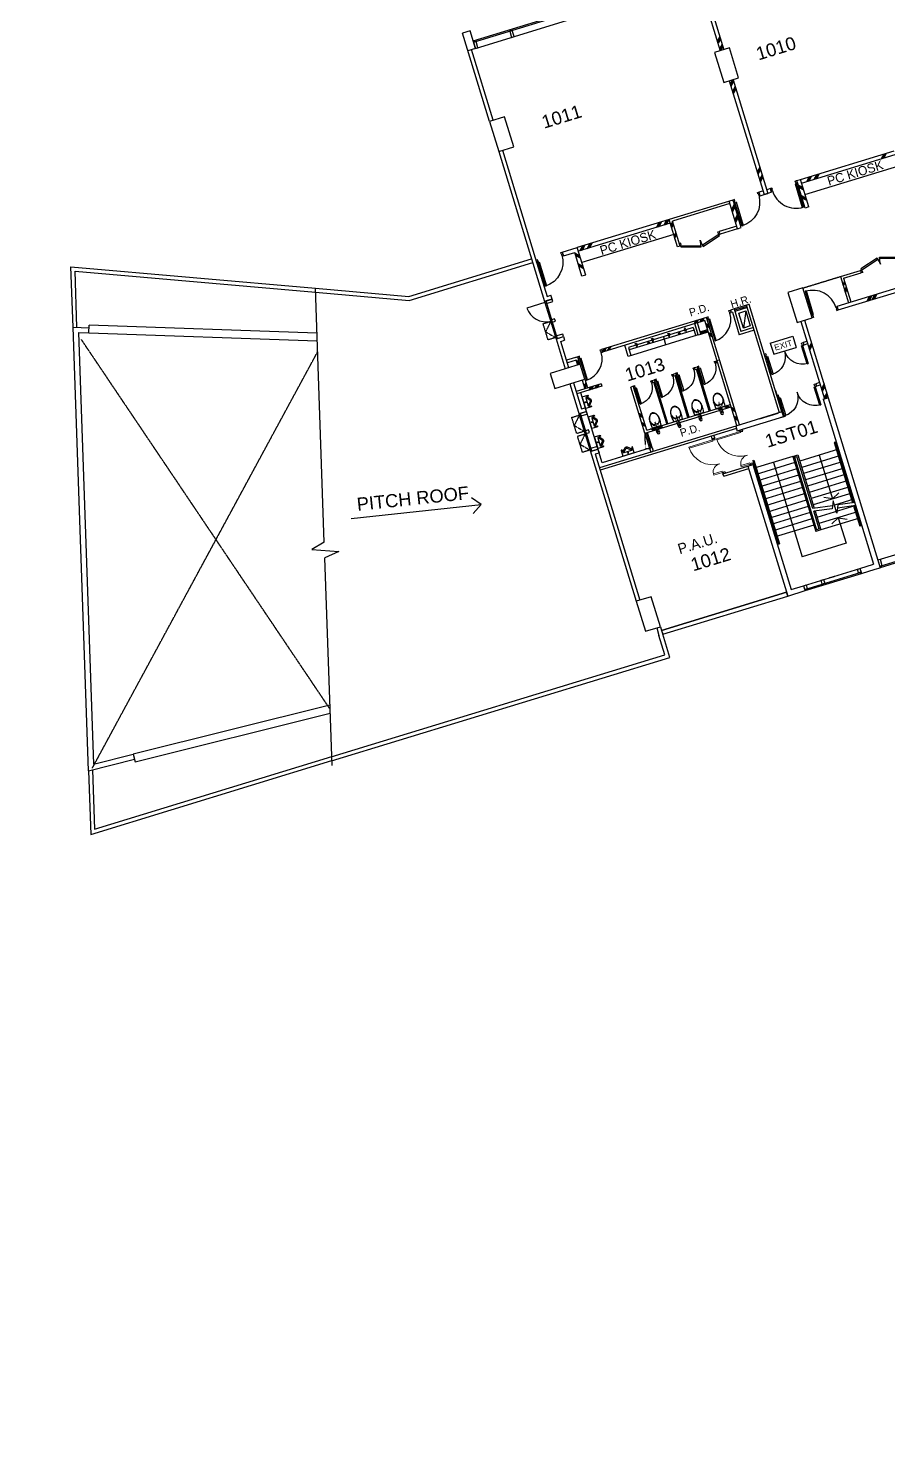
# Model space of a CAD drawing. Header units: millimetres. Extents: x -54207 to 276157, y -140012 to 190352.
# Drawn here: x 8208 to 41096, y 20229 to 74080 of the extents above; entities that cross this region are included whole.
import ezdxf
from ezdxf.enums import TextEntityAlignment as Align

# ---------------------------------------------------------------- set-up
doc = ezdxf.new("R2010")
doc.units = ezdxf.units.MM
for name, pattern in [('CENTERX2', [4, 2.5, -0.5, 0.5, -0.5]), ('HIDDEN', [9.525, 6.35, -3.175]), ('HIDDEN2', [4.7625, 3.175, -1.5875]), ('HIDDENX2', [0.75, 0.5, -0.25])]:
    doc.linetypes.add(name, pattern=pattern)
for name, color, linetype in [('COL-228', 8, 'Continuous'), ('DLN032__', 8, 'Continuous'), ('DLN041_3', 8, 'Continuous'), ('DLN041__', 8, 'Continuous'), ('DLN061__', 8, 'Continuous'), ('DLN210__', 8, 'Continuous'), ('DLN220__', 8, 'Continuous'), ('DLN240_1', 8, 'Continuous'), ('DLN280_2', 8, 'Continuous'), ('DLN280__', 8, 'Continuous'), ('DLN314__', 8, 'Continuous'), ('DLN315__', 8, 'Continuous'), ('DLN325__', 8, 'Continuous'), ('DLN580__', 8, 'Continuous'), ('DLN583__', 8, 'Continuous'), ('DLN740__', 8, 'Continuous'), ('FITDOOR', 8, 'Continuous'), ('FURNITURE', 8, 'Continuous')]:
    doc.layers.add(name, color=color, linetype=linetype)
doc.styles.add('ROMANS', font='swissl.ttf')
doc.styles.add('SWIS721LT750', font='swissl.ttf')

# ---------------------------------------------------------------- blocks, each defined once
blk = doc.blocks.new('DR2M')
at = {"layer": 'FITDOOR'}
for centre, start, end in [((0, 0), 0, 90), ((1, 0), 90, 180)]:
    blk.add_arc(centre, 0.5, start, end, dxfattribs=at)
blk = doc.blocks.new('DR1AD')
at = {"layer": 'FITDOOR'}
for p, q in [((-45, 1), (0, 1)), ((-45, 1), (-45, 0)), ((0, 0), (0, 1)), ((-45, 0), (0, 0))]:
    blk.add_line(p, q, dxfattribs=at)
blk = doc.blocks.new('FSEX-V01')
at = {"layer": 'DLN580__'}
for p, q in [((0, 300), (0, 0)), ((0, 300), (600, 300)), ((0, 0), (600, 0)), ((600, 300), (600, 0))]:
    blk.add_line(p, q, dxfattribs=at)
at = {"layer": 'DLN580__', "style": 'ROMANS'}
blk.add_text('EXIT', height=150, dxfattribs=at).set_placement((300, 150), align=Align.MIDDLE)
blk = doc.blocks.new('DR1CD')
at = {"layer": 'FITDOOR'}
for p, q in [((0, 1), (45, 1)), ((0, 1), (0, 0)), ((45, 0), (45, 1)), ((0, 0), (45, 0))]:
    blk.add_line(p, q, dxfattribs=at)
blk = doc.blocks.new('DR1CL2')
at = {"layer": 'FITDOOR'}
for p, q in [((50, 0), (0, 0)), ((0, 0), (0, -25)), ((50, 0), (50, -50)), ((12, -25), (0, -25)), ((0, -75), (0, -100)), ((12, -75), (0, -75)), ((62.5, -100), (0, -100)), ((62.5, -50), (50, -50)), ((62.5, -50), (62.5, -100))]:
    blk.add_line(p, q, dxfattribs=at)
blk = doc.blocks.new('DR1CR2')
at = {"layer": 'FITDOOR'}
for p, q in [((-50, 0), (-50, -50)), ((-50, 0), (0, 0)), ((0, 0), (0, -25)), ((-62.5, -50), (-50, -50)), ((-62.5, -50), (-62.5, -100)), ((-62.5, -100), (0, -100)), ((-12, -25), (0, -25)), ((-12, -75), (0, -75)), ((0, -75), (0, -100))]:
    blk.add_line(p, q, dxfattribs=at)
blk = doc.blocks.new('A$C287D2744')
at = {"layer": 'DLN314__'}
blk.add_line((0, 0), (0, -50), dxfattribs=at)
blk.add_lwpolyline([(50, 250), (-50, 250), (-50, 0), (50, 0)], close=True, dxfattribs=at)
blk = doc.blocks.new('DR1CM')
at = {"layer": 'FITDOOR'}
blk.add_arc((0, 0), 1, 0, 90, dxfattribs=at)
blk = doc.blocks.new('950 door')
at = {"layer": 'FITDOOR', "xscale": -950.0000000000001, "yscale": 950.0000000000001, "zscale": 950, "rotation": 197.0000000012496}
blk.add_blockref('DR1CM', (-220472, 55234), dxfattribs=at)
at = {"layer": 'FITDOOR', "xscale": -1, "rotation": 197.0000000012496}
for name, p in [('DR1CR2', (-219516, 55526)), ('DR1CL2', (-220520, 55219))]:
    blk.add_blockref(name, p, dxfattribs=at)
at = {"layer": 'FITDOOR', "xscale": -1, "yscale": 950.0000000000001, "rotation": 197.0000000012496}
blk.add_blockref('DR1CD', (-220472, 55234), dxfattribs=at)
blk = doc.blocks.new('WINDOW-OPEN')
at = {"layer": 'DLN314__', "linetype": 'HIDDEN2', "ltscale": 0.05}
blk.add_lwpolyline([(650, 0), (0, 0), (0, 300), (650, 300)], close=True, dxfattribs=at)
blk.add_lwpolyline([(650, 0), (325, 300), (0, 0)], dxfattribs=at)
blk = doc.blocks.new('A$C72770EC8')
at = {"layer": 'DLN314__'}
blk.add_line((0, 50), (0, 0), dxfattribs=at)
blk.add_lwpolyline([(-50, 200), (50, 200), (50, 50), (-50, 50)], close=True, dxfattribs=at)
blk = doc.blocks.new('210')
at = {"layer": 'DLN314__'}
blk.add_line((1350, -250), (1350, -300), dxfattribs=at)
blk.add_lwpolyline([(1300, -125), (1400, -125), (1400, -250), (1300, -250)], close=True, dxfattribs=at)
blk = doc.blocks.new('DR1AM')
at = {"layer": 'FITDOOR'}
blk.add_arc((0, 0), 1, 90, 180, dxfattribs=at)
blk = doc.blocks.new('UP1')
at = {"layer": 'DLN740__', "linetype": 'ByBlock'}
for points in [[(174, -130, 0.355245), (154, -114), (-154, -114, 0.355245), (-174, -130), (-193, -221, -0.355529), (-202, -229), (-220, -229, -0.414214), (-230, -219), (-230, 0), (230, 0), (230, -219, -0.414214), (220, -229), (202, -229, -0.355529), (193, -221), (174, -130)], [(-181, -163), (-32, -288, 0.364844), (32, -288), (181, -163)], [(-166, -118), (-13, -248, 0.364844), (13, -248), (166, -118)]]:
    blk.add_lwpolyline(points, format="xyb", dxfattribs=at)
blk.add_circle((0, -64), 20.5, dxfattribs=at)
blk = doc.blocks.new('DR1CL1')
at = {"layer": 'FITDOOR'}
for p, q in [((50, 0), (0, 0)), ((0, 0), (0, -75)), ((50, 0), (50, -50)), ((62.5, -75), (0, -75)), ((62.5, -50), (50, -50)), ((62.5, -50), (62.5, -75))]:
    blk.add_line(p, q, dxfattribs=at)
blk = doc.blocks.new('DR1CR1')
at = {"layer": 'FITDOOR'}
for p, q in [((-50, 0), (0, 0)), ((-50, 0), (-50, -50)), ((0, 0), (0, -75)), ((-62.5, -50), (-62.5, -75)), ((-62.5, -50), (-50, -50)), ((-62.5, -75), (0, -75))]:
    blk.add_line(p, q, dxfattribs=at)
blk = doc.blocks.new('wc-new')
at = {"layer": 'DLN740__', "linetype": 'HIDDEN2', "ltscale": 0.01}
for p, q in [((-75, 50), (150, 50)), ((-75, 0), (347, 0)), ((-75, -50), (150, -50))]:
    blk.add_line(p, q, dxfattribs=at)
at = {"layer": 'DLN740__', "linetype": 'ByBlock'}
blk.add_line((150, 171), (150, -171), dxfattribs=at)
for points in [[(261, 64), (231, 64, -1), (231, 88), (261, 88)], [(277, 113), (277, 124, -0.294171), (573, 165, -0.11195), (681, 82, -0.35994), (681, -82, -0.11195), (573, -165, -0.294171), (277, -124), (277, -113)], [(261, -64), (231, -64, 1), (231, -88), (261, -88)]]:
    blk.add_lwpolyline(points, format="xyb", dxfattribs=at)
blk.add_lwpolyline([(570, 157, 0.325454), (261, 96), (261, -96, 0.325454), (570, -157, 0.11195), (675, -76, 0.35994), (675, 76, 0.11195)], format="xyb", close=True, dxfattribs=at)
blk.add_circle((-75, 0), 50, dxfattribs=at)
for centre, start, end in [((769, -6996), 92.6182, 94.9339), ((769, 6996), 265.0661, 267.3818)]:
    blk.add_arc(centre, 7194, start, end, dxfattribs=at)
blk = doc.blocks.new('afdsaf')
at = {"layer": 'DLN740__'}
for p, q in [((0, 850), (1675, 850)), ((0, 800), (1750, 800)), ((1675, 50), (1675, 0)), ((1750, 50), (1750, -50))]:
    blk.add_line(p, q, dxfattribs=at)
at = {"layer": 'DLN740__', "linetype": 'ByBlock', "xscale": -1, "rotation": 180.0000000000434}
blk.add_blockref('wc-new', (-150, 400), dxfattribs=at)
at = {"layer": 'DLN740__', "color": 2, "xscale": -1, "yscale": 650.000000000015, "rotation": 90}
blk.add_blockref('DR1CD', (1675, 750), dxfattribs=at)
at = {"layer": 'DLN740__', "xscale": -650.0000000000148, "yscale": 650.0000000000148, "zscale": 650, "rotation": 90}
blk.add_blockref('DR1CM', (1675, 750), dxfattribs=at)
at = {"layer": 'DLN740__', "color": 2, "rotation": 90}
for name, p in [('DR1CR1', (1675, 800)), ('DR1CL1', (1675, 50))]:
    blk.add_blockref(name, p, dxfattribs=at)
blk = doc.blocks.new('FSHR-V01')
at = {"layer": 'DLN580__'}
for p, q in [((0, 0), (600, -273)), ((0, 0), (600, 0)), ((0, -273), (0, 0)), ((600, 0), (600, -273)), ((600, -273), (0, -273))]:
    blk.add_line(p, q, dxfattribs=at)

msp = doc.modelspace()

# ---------------------------------------------------------------- linework, layer by layer
at = {"layer": 'COL-228'}
msp.add_lwpolyline([(32439, 51038), (32483, 50894), (37264, 52356), (37220, 52499)], close=True, dxfattribs=at)
at = {"layer": 'DLN032__'}
msp.add_lwpolyline([(40270, 62165, 0, 0, 0.520567), (40270, 62165, 0, 282, 0.520567)], format="xyseb", dxfattribs=at)
at = {"layer": 'DLN041__'}
for p, q in [((25534, 55851), (25169, 56117)), ((20560, 55328), (25534, 55851)), ((25534, 55851), (25232, 55515))]:
    msp.add_line(p, q, dxfattribs=at)
at = {"layer": 'DLN061__'}
for p, q in [((34669, 73757), (34569, 73570)), ((34683, 73709), (34584, 73522)), ((34698, 73662), (34615, 73505)), ((34757, 73470), (34657, 73283)), ((34771, 73422), (34672, 73235)), ((34786, 73375), (34703, 73219)), ((35149, 72100), (35066, 71944)), ((35180, 72084), (35081, 71896)), ((35195, 72036), (35095, 71849)), ((35254, 71845), (35154, 71657)), ((35268, 71797), (35169, 71609)), ((35283, 71749), (35183, 71562)), ((40855, 69087), (40954, 69274)), ((40902, 69101), (41002, 69289)), ((40950, 69116), (41050, 69303)), ((36196, 68761), (36097, 68573)), ((36211, 68713), (36111, 68525)), ((36226, 68665), (36126, 68478)), ((36284, 68474), (36185, 68286)), ((36299, 68426), (36199, 68238)), ((37995, 68212), (38095, 68400)), ((38043, 68227), (38143, 68414)), ((38091, 68242), (38190, 68429)), ((38282, 68300), (38382, 68487)), ((38330, 68315), (38430, 68502)), ((38378, 68329), (38477, 68517)), ((36313, 68378), (36214, 68191)), ((37847, 67980), (37659, 68079)), ((37861, 67932), (37674, 68032)), ((37876, 67884), (37689, 67984)), ((35121, 67147), (35221, 67334)), ((37970, 67578), (37782, 67677)), ((37984, 67530), (37797, 67629)), ((37999, 67482), (37812, 67582)), ((35136, 67099), (35236, 67286)), ((35151, 67051), (35250, 67238)), ((35244, 66744), (35344, 66932)), ((35259, 66697), (35359, 66884)), ((35274, 66649), (35373, 66836)), ((32248, 66455), (32347, 66643)), ((32296, 66470), (32395, 66657)), ((32344, 66485), (32443, 66672)), ((32535, 66543), (32634, 66730)), ((32583, 66558), (32682, 66745)), ((32630, 66572), (32730, 66760)), ((32797, 66541), (32863, 66665)), ((32812, 66493), (32878, 66618)), ((32826, 66445), (32893, 66570)), ((32920, 66138), (32986, 66263)), ((29314, 65558), (29413, 65746)), ((29361, 65573), (29461, 65760)), ((29409, 65587), (29509, 65775)), ((29591, 65643), (29691, 65830)), ((29639, 65658), (29738, 65845)), ((29687, 65672), (29786, 65860)), ((32935, 66091), (33001, 66215)), ((32949, 66043), (33016, 66168)), ((29312, 65370), (29124, 65470)), ((29326, 65323), (29139, 65422)), ((29341, 65275), (29154, 65374)), ((29435, 64968), (29247, 65068)), ((29449, 64920), (29262, 65020)), ((29464, 64873), (29277, 64972)), ((39376, 64262), (39442, 64387)), ((39390, 64214), (39457, 64339)), ((39441, 64049), (39507, 64174)), ((39455, 64001), (39522, 64126)), ((39470, 63953), (39536, 64078)), ((40299, 63636), (40399, 63823)), ((40347, 63651), (40446, 63838)), ((40395, 63665), (40494, 63853)), ((40490, 63695), (40590, 63882)), ((40538, 63709), (40638, 63896)), ((40586, 63724), (40685, 63911)), ((33690, 62766), (33756, 62891)), ((33737, 62780), (33804, 62905)), ((33785, 62795), (33852, 62920)), ((33905, 62831), (33971, 62956)), ((33953, 62846), (34019, 62971)), ((34001, 62862), (34067, 62987)), ((34129, 62782), (34254, 62715)), ((34144, 62734), (34269, 62668)), ((34158, 62686), (34283, 62620)), ((34236, 62433), (34361, 62367)), ((34250, 62385), (34375, 62319)), ((34265, 62338), (34390, 62271)), ((38171, 62044), (38072, 61857)), ((38186, 61997), (38086, 61809)), ((38201, 61949), (38101, 61762)), ((29267, 61413), (29200, 61289)), ((30175, 61691), (30242, 61816)), ((30223, 61706), (30289, 61831)), ((30271, 61720), (30337, 61845)), ((30390, 61757), (30457, 61882)), ((30390, 61757), (30457, 61882)), ((30438, 61772), (30505, 61896)), ((29281, 61366), (29215, 61241)), ((29296, 61318), (29230, 61193)), ((29541, 60517), (29475, 60392)), ((29556, 60469), (29489, 60344)), ((29570, 60421), (29504, 60296)), ((29674, 60231), (29741, 60356)), ((29722, 60246), (29789, 60370)), ((29770, 60260), (29836, 60385)), ((29890, 60297), (29956, 60422)), ((29937, 60311), (30004, 60436)), ((29985, 60326), (30052, 60451)), ((38654, 60467), (38554, 60279)), ((38668, 60419), (38569, 60231)), ((38683, 60371), (38583, 60184)), ((38756, 60132), (38656, 59945)), ((38771, 60084), (38671, 59897)), ((38785, 60036), (38719, 59911)), ((31571, 59348), (31696, 59281)), ((31586, 59300), (31711, 59233)), ((31601, 59252), (31726, 59186)), ((34682, 59461), (34557, 59528)), ((34730, 59476), (34605, 59542)), ((34778, 59491), (34653, 59557)), ((34952, 59544), (34827, 59610)), ((34999, 59558), (34875, 59625)), ((35047, 59573), (34922, 59639)), ((35107, 59583), (35232, 59516)), ((35122, 59535), (35247, 59469)), ((35136, 59487), (35261, 59421)), ((31678, 58999), (31803, 58933)), ((31693, 58951), (31817, 58885)), ((31707, 58903), (31832, 58837)), ((32138, 58684), (32013, 58750)), ((32186, 58698), (32061, 58765)), ((32234, 58713), (32109, 58779)), ((32407, 58766), (32282, 58832)), ((32454, 58780), (32330, 58847)), ((32502, 58795), (32377, 58861)), ((35214, 59234), (35339, 59168)), ((35228, 59186), (35353, 59120)), ((35243, 59139), (35368, 59072))]:
    msp.add_line(p, q, dxfattribs=at)
at = {"layer": 'DLN210__'}
for p, q in [((25230, 73590), (29581, 74921)), ((25245, 73543), (29596, 74873)), ((25318, 73303), (29669, 74634)), ((25113, 73973), (24826, 73885)), ((25857, 70514), (24826, 73885)), ((25318, 73303), (25113, 73973)), ((25318, 73303), (25031, 73216)), ((26000, 70558), (25174, 73260)), ((26208, 69367), (27962, 63629)), ((26351, 69410), (27608, 65298)), ((27608, 65298), (28062, 63816)), ((9926, 62642), (9846, 64949)), ((9846, 64949), (19196, 64131)), ((9926, 62642), (9846, 64949)), ((10076, 62637), (10001, 64785)), ((10001, 64785), (19202, 63980)), ((27977, 63581), (27288, 63370)), ((27962, 63629), (28249, 63716)), ((27962, 63629), (28401, 62194)), ((28010, 63643), (28448, 62209)), ((28062, 63816), (28205, 63860)), ((28249, 63716), (28205, 63860)), ((28401, 62194), (28687, 62282)), ((28401, 62194), (28544, 62238)), ((28401, 62194), (28751, 61047)), ((28588, 62095), (28731, 62139)), ((28807, 61377), (28588, 62095)), ((28687, 62282), (28731, 62139)), ((28895, 61091), (28807, 61377)), ((28927, 60473), (31470, 52153)), ((29070, 60517), (29377, 59513)), ((29278, 59325), (29565, 59413)), ((29278, 59325), (29716, 57891)), ((29326, 59340), (29764, 57906)), ((29377, 59513), (29521, 59557)), ((29565, 59413), (29521, 59557)), ((29716, 57891), (30003, 57979)), ((29716, 57891), (29860, 57935)), ((29904, 57791), (30047, 57835)), ((29904, 57791), (31614, 52197)), ((30003, 57979), (30047, 57835)), ((45066, 55055), (40715, 53725)), ((45139, 54816), (40788, 53486)), ((45154, 54768), (40803, 53438)), ((37875, 52752), (40027, 53410)), ((37919, 52608), (40071, 53266)), ((37934, 52561), (40085, 53218)), ((10519, 45674), (10604, 43238)), ((10667, 45711), (10747, 43438))]:
    msp.add_line(p, q, dxfattribs=at)
at = {"layer": 'DLN210__', "linetype": 'HIDDENX2', "ltscale": 0.5}
msp.add_line((37844, 64140), (39279, 64579), dxfattribs=at)
at = {"layer": 'DLN210__'}
msp.add_arc((28022, 63618), 774, 198.6515, 283.0102, dxfattribs=at)
at = {"layer": 'DLN220__'}
for p, q in [((33996, 75957), (34822, 73255)), ((33853, 75913), (34679, 73211)), ((35030, 72064), (36360, 67713)), ((35173, 72108), (36503, 67756)), ((37751, 68295), (41337, 69391)), ((37794, 68151), (41381, 69247)), ((36173, 67812), (36316, 67856)), ((36173, 67812), (36316, 67856)), ((36603, 67944), (36460, 67900)), ((36603, 67944), (36460, 67900)), ((36647, 67800), (36603, 67944)), ((36647, 67800), (36603, 67944)), ((37607, 68251), (37751, 68295)), ((37607, 68251), (37651, 68107)), ((37929, 67199), (37651, 68107)), ((37651, 68107), (37651, 68107)), ((38072, 67243), (37751, 68295)), ((35169, 67505), (32730, 66760)), ((35054, 67366), (32855, 66693)), ((35347, 66409), (35025, 67461)), ((35169, 67505), (35212, 67362)), ((35490, 66453), (35212, 67362)), ((35212, 67362), (35212, 67362)), ((36217, 67669), (36173, 67812)), ((36217, 67669), (36173, 67812)), ((36217, 67669), (36360, 67713)), ((36217, 67669), (36360, 67713)), ((36360, 67713), (36503, 67756)), ((36503, 67756), (36360, 67713)), ((36647, 67800), (36503, 67756)), ((36647, 67800), (36503, 67756)), ((38072, 67243), (37929, 67199)), ((32730, 66760), (29216, 65685)), ((32774, 66616), (29259, 65542)), ((33052, 65708), (32730, 66760)), ((33147, 65737), (32855, 66693)), ((35317, 66505), (34648, 66300)), ((34677, 66205), (34648, 66300)), ((35347, 66409), (34677, 66205)), ((35347, 66409), (35490, 66453)), ((33147, 65737), (33052, 65708)), ((22769, 63819), (27465, 65254)), ((28642, 65510), (29216, 65685)), ((28642, 65510), (28686, 65366)), ((28686, 65366), (29116, 65498)), ((29394, 64589), (29116, 65498)), ((29537, 64633), (29216, 65685)), ((39155, 63443), (45182, 65286)), ((22785, 63667), (27509, 65111)), ((29537, 64633), (29394, 64589)), ((39199, 63300), (45226, 65142)), ((39279, 64579), (40044, 64813)), ((39404, 64513), (40073, 64717)), ((40044, 64813), (40073, 64717)), ((19536, 54416), (19196, 64131)), ((19196, 64131), (22769, 63819)), ((39279, 64579), (39586, 63575)), ((39404, 64513), (39681, 63604)), ((19202, 63980), (22785, 63667)), ((34162, 63015), (30146, 61787)), ((35420, 58903), (34162, 63015)), ((35119, 63307), (35071, 63293)), ((35071, 63293), (35100, 63197)), ((35148, 63212), (35100, 63197)), ((35214, 63336), (35119, 63307)), ((35148, 63212), (35411, 62351)), ((35693, 63483), (35214, 63336)), ((35214, 63336), (35478, 62476)), ((35707, 63435), (35229, 63289)), ((35722, 63387), (35244, 63241)), ((35788, 63512), (35693, 63483)), ((36950, 59370), (35693, 63483)), ((37045, 59400), (35788, 63512)), ((39199, 63300), (39155, 63443)), ((34096, 62890), (30175, 61691)), ((33845, 62343), (33714, 62773)), ((33941, 62372), (33809, 62802)), ((35324, 58873), (34096, 62890)), ((35985, 62526), (35411, 62351)), ((35956, 62622), (35478, 62476)), ((37765, 62861), (38671, 59897)), ((37908, 62905), (38815, 59941)), ((33845, 62343), (33941, 62372)), ((37999, 62096), (37855, 62052)), ((37855, 62052), (37884, 61957)), ((38028, 62001), (37884, 61957)), ((29237, 61509), (28807, 61377)), ((29142, 61480), (29237, 61509)), ((29267, 61413), (29237, 61509)), ((29325, 61222), (29267, 61413)), ((30146, 61787), (30175, 61691)), ((29171, 61384), (28836, 61282)), ((29230, 61193), (29171, 61384)), ((29171, 61384), (29230, 61193)), ((30129, 60474), (29173, 60182)), ((30158, 60379), (29202, 60086)), ((29405, 60619), (29507, 60284)), ((29501, 60648), (29603, 60314)), ((30129, 60474), (30158, 60379)), ((31360, 60380), (31265, 60351)), ((31805, 58582), (31265, 60351)), ((38481, 60518), (38338, 60474)), ((38338, 60474), (38367, 60379)), ((38510, 60423), (38367, 60379)), ((31872, 58707), (31382, 60309)), ((36797, 60213), (37045, 59400)), ((36797, 60213), (37045, 59400)), ((31805, 58582), (35105, 59591)), ((31872, 58707), (35076, 59686)), ((35276, 58859), (30064, 57265)), ((35305, 58763), (30094, 57170)), ((34378, 58375), (34349, 58471)), ((34378, 58375), (34474, 58404)), ((34474, 58404), (34445, 58500)), ((31981, 58008), (32077, 58037)), ((31981, 58008), (32025, 57865)), ((32025, 57865), (32120, 57894)), ((32077, 58037), (32120, 57894)), ((34788, 57036), (35744, 57329)), ((34817, 56941), (35773, 57233)), ((34817, 56941), (34788, 57036)), ((19834, 45879), (19556, 53822)), ((32439, 51038), (37220, 52499)), ((32483, 50894), (37264, 52356)), ((32395, 51181), (32439, 51038)), ((32252, 51137), (32339, 50850)), ((10604, 43238), (19828, 46058)), ((10747, 43438), (19822, 46213))]:
    msp.add_line(p, q, dxfattribs=at)
at = {"layer": 'DLN220__', "ltscale": 0.05}
for p, q in [((33912, 62467), (34198, 62555)), ((33941, 62372), (34228, 62460))]:
    msp.add_line(p, q, dxfattribs=at)
at = {"layer": 'DLN220__', "linetype": 'HIDDEN2', "ltscale": 0.05}
msp.add_line((33926, 62420), (34213, 62507), dxfattribs=at)
at = {"layer": 'DLN220__', "ltscale": 0.1}
for p, q in [((31805, 58582), (31981, 58008)), ((32077, 58037), (31901, 58611))]:
    msp.add_line(p, q, dxfattribs=at)
at = {"layer": 'DLN220__', "linetype": 'HIDDEN2', "ltscale": 0.1}
msp.add_line((31853, 58597), (32029, 58023), dxfattribs=at)
at = {"layer": 'DLN220__'}
for points in [[(33022, 65803), (32953, 66031)], [(33022, 65803), (33022, 65803), (32953, 66031)], [(19536, 54416), (19058, 54139), (20099, 54054), (19556, 53822)]]:
    msp.add_lwpolyline(points, dxfattribs=at)
at = {"layer": 'DLN240_1', "linetype": 'HIDDENX2'}
for p, q in [((37199, 59238), (37008, 59179)), ((38879, 53059), (39071, 53117))]:
    msp.add_line(p, q, dxfattribs=at)
at = {"layer": 'DLN240_1'}
for p, q in [((39087, 58246), (39039, 58232)), ((39039, 58232), (39747, 55917)), ((39087, 58246), (39797, 55924)), ((37461, 57697), (35979, 57244)), ((37461, 57697), (37653, 57755)), ((37461, 57697), (38339, 54828)), ((37524, 57664), (37619, 57693)), ((37524, 57664), (38372, 54890)), ((38226, 55708), (37619, 57693)), ((37653, 57755), (38277, 55715)), ((39208, 57969), (37726, 57516)), ((39281, 57730), (37799, 57277)), ((38467, 57743), (38979, 56069)), ((35925, 57541), (35973, 57555)), ((35925, 57541), (36904, 54337)), ((35973, 57555), (36952, 54352)), ((37534, 57458), (36052, 57005)), ((37608, 57219), (36125, 56766)), ((36720, 57470), (37824, 53860)), ((39354, 57491), (37872, 57038)), ((39427, 57252), (37945, 56799)), ((37681, 56980), (36198, 56527)), ((37754, 56741), (36271, 56287)), ((39500, 57013), (38018, 56560)), ((39573, 56774), (38091, 56321)), ((37827, 56502), (36345, 56048)), ((37900, 56262), (36418, 55809)), ((37973, 56023), (36491, 55570)), ((39647, 56535), (38164, 56082)), ((39720, 56296), (38237, 55843)), ((38979, 56069), (38642, 56126)), ((38979, 56069), (39226, 56304)), ((39793, 56057), (39052, 55830)), ((38046, 55784), (36564, 55331)), ((38119, 55545), (36637, 55092)), ((38982, 55812), (38226, 55708)), ((38971, 55695), (38260, 55597)), ((38467, 54920), (38260, 55597)), ((38310, 55604), (38530, 54886)), ((39866, 55818), (38384, 55365)), ((39939, 55579), (38457, 55126)), ((39866, 55818), (39168, 55722)), ((39832, 55929), (39182, 55839)), ((39781, 55806), (40018, 55028)), ((39831, 55813), (40066, 55043)), ((38192, 55306), (36710, 54853)), ((38265, 55067), (36783, 54614)), ((40012, 55340), (38530, 54886)), ((39198, 55352), (38950, 55117)), ((39198, 55352), (39497, 54372)), ((39198, 55352), (39534, 55296)), ((40066, 55043), (40018, 55028)), ((38530, 54886), (38339, 54828)), ((38467, 54920), (38372, 54890)), ((36904, 54337), (36952, 54352)), ((39497, 54372), (37824, 53860))]:
    msp.add_line(p, q, dxfattribs=at)
msp.add_lwpolyline([(39182, 55839), (39145, 55525), (39000, 56000), (38971, 55695)], dxfattribs=at)
at = {"layer": 'DLN280_2'}
for p, q in [((32566, 50109), (32339, 50850)), ((32753, 50009), (32483, 50894)), ((19803, 46207), (32566, 50109)), ((19808, 46052), (32753, 50009))]:
    msp.add_line(p, q, dxfattribs=at)
at = {"layer": 'DLN280__'}
for p, q in [((10519, 45674), (9926, 62642)), ((9926, 62642), (10537, 62621)), ((10530, 62421), (10540, 62720)), ((19256, 62416), (10540, 62720)), ((10133, 62434), (10710, 45927)), ((10133, 62434), (10530, 62421)), ((10530, 62421), (19267, 62116)), ((38623, 59882), (38815, 59941)), ((38623, 59882), (40553, 53570)), ((38815, 59941), (40803, 53438)), ((37045, 59400), (35276, 58859)), ((36185, 59137), (36902, 59356)), ((37045, 59400), (37104, 59208)), ((35276, 58859), (35335, 58668)), ((35526, 58726), (35335, 58668)), ((37104, 59208), (35526, 58726)), ((35744, 57329), (35935, 57387)), ((35744, 57329), (37264, 52356)), ((35935, 57387), (37397, 52606)), ((40027, 53410), (40553, 53570)), ((40027, 53410), (40085, 53218)), ((40085, 53218), (40611, 53379)), ((40611, 53379), (40803, 53438)), ((38879, 53059), (39071, 53117)), ((37264, 52356), (37934, 52561)), ((37397, 52606), (37875, 52752)), ((37875, 52752), (37934, 52561)), ((19753, 48182), (12224, 46305)), ((12296, 46014), (19764, 47876)), ((10519, 45674), (12272, 46111)), ((10710, 45927), (12224, 46305)), ((12224, 46305), (12296, 46014))]:
    msp.add_line(p, q, dxfattribs=at)
at = {"layer": 'DLN280__', "linetype": 'CENTERX2'}
for p, q in [((19759, 48028), (10243, 62170)), ((10665, 45775), (19282, 61696))]:
    msp.add_line(p, q, dxfattribs=at)
at = {"layer": 'DLN280__'}
for points in [[(34464, 73145), (34815, 71998), (35388, 72173), (35037, 73321)], [(25857, 70514), (26208, 69367), (26782, 69542), (26431, 70690)], [(25857, 70514), (26208, 69367), (26782, 69542), (26431, 70690)], [(25857, 70514), (26208, 69367), (26782, 69542), (26431, 70690)], [(37270, 63965), (37621, 62817), (38195, 62993), (37844, 64140)], [(37270, 63965), (37621, 62817), (38195, 62993), (37844, 64140)], [(28353, 60298), (29501, 60648), (29325, 61222), (28178, 60871)], [(31470, 52153), (31821, 51006), (32395, 51181), (32044, 52329)]]:
    msp.add_lwpolyline(points, close=True, dxfattribs=at)
at = {"layer": 'DLN314__', "linetype": 'HIDDEN', "ltscale": 0.03}
msp.add_line((32439, 51038), (32483, 50894), dxfattribs=at)
at = {"layer": 'DLN325__', "linetype": 'HIDDENX2', "ltscale": 0.3}
msp.add_line((31805, 58582), (31806, 57988), dxfattribs=at)
at = {"layer": 'DLN325__'}
for points in [[(33944, 65753), (33944, 65703), (33194, 65701), (33194, 65751)], [(34007, 65773), (34035, 65731), (34658, 66149), (34630, 66190)], [(40714, 65245), (40686, 65286), (40063, 64869), (40091, 64827)], [(40777, 65264), (40777, 65314), (41527, 65316), (41527, 65266)]]:
    msp.add_lwpolyline(points, close=True, dxfattribs=at)
at = {"layer": 'DLN325__', "lineweight": 9}
for points in [[(34393, 58327), (33485, 58050), (33498, 58007), (34406, 58284), (34393, 58327)], [(35445, 58649), (34536, 58371), (34550, 58328), (35458, 58606), (35445, 58649)], [(34773, 57084), (34760, 57127), (34425, 57025), (34438, 56982), (34773, 57084)], [(35825, 57406), (35812, 57449), (35477, 57346), (35490, 57303), (35825, 57406)]]:
    msp.add_lwpolyline(points, dxfattribs=at)
at = {"layer": 'DLN325__'}
for centre, start, end in [((34700, 66225), 197.8494, 216.5621), ((33117, 65741), 357.4379, 16.1506), ((40021, 64793), 17.8494, 36.5621), ((41604, 65277), 177.4379, 196.1506)]:
    msp.add_arc(centre, 828, start, end, dxfattribs=at)
at = {"layer": 'DLN325__', "lineweight": 9}
for centre, radius, start, end in [((35445, 58649), 950, 197, 287), ((34393, 58327), 950, 197, 287), ((35789, 57426), 322, 101.8828, 194.2568), ((34737, 57104), 322, 101.8828, 194.2568)]:
    msp.add_arc(centre, radius, start, end, dxfattribs=at)
at = {"layer": 'DLN325__', "linetype": 'HIDDENX2', "ltscale": 0.3}
msp.add_arc((30830, 67112), 9176, 276.0997, 277.2022, dxfattribs=at)
at = {"layer": 'DLN740__', "linetype": 'ByBlock'}
for p, q in [((33684, 62529), (31197, 61768)), ((33323, 62523), (32743, 62345)), ((33654, 62624), (33364, 62536)), ((33654, 62624), (33749, 62313)), ((33845, 62343), (33721, 62749)), ((31167, 61524), (31036, 61954)), ((33845, 62343), (31167, 61524)), ((31458, 61953), (31168, 61864)), ((32080, 62143), (31500, 61965)), ((31906, 62033), (31990, 62059)), ((31935, 62088), (31961, 62004)), ((32701, 62333), (32121, 62155)), ((32507, 62273), (32596, 61982)), ((33078, 62390), (33162, 62415)), ((33107, 62445), (33133, 62360)), ((31168, 61864), (31263, 61553)), ((30164, 57453), (29345, 60130)), ((31981, 58008), (30164, 57453))]:
    msp.add_line(p, q, dxfattribs=at)
at = {"layer": 'DLN740__'}
for p, q in [((32077, 60600), (32173, 60629)), ((32099, 60528), (32147, 60543))]:
    msp.add_line(p, q, dxfattribs=at)
at = {"layer": 'DLN740__', "linetype": 'ByBlock'}
for points in [[(33358, 62566), (33347, 62603), (33300, 62588), (33311, 62551)], [(33336, 62478), (33314, 62552), (33355, 62565), (33378, 62491)], [(31446, 61981), (31435, 62018), (31482, 62033), (31494, 61996)], [(31513, 61921), (31491, 61995), (31449, 61982), (31472, 61908)], [(32068, 62171), (32056, 62208), (32104, 62223), (32115, 62186)], [(32135, 62111), (32112, 62185), (32071, 62172), (32093, 62098)], [(32689, 62361), (32678, 62398), (32726, 62413), (32737, 62376)], [(32756, 62301), (32734, 62375), (32692, 62362), (32715, 62288)]]:
    msp.add_lwpolyline(points, close=True, dxfattribs=at)
for centre in [(31948, 62046), (33120, 62403)]:
    msp.add_ellipse(centre, major_axis=(19.4, 19.4), ratio=1, start_param=5.009095, end_param=11.29228, dxfattribs=at)
at = {"layer": 'FITDOOR'}
msp.add_lwpolyline([(110975, 25170, 0, 0, 0.520567), (110975, 25170, 0, 330364, 0.520567)], format="xyseb", dxfattribs=at)
at = {"layer": 'FURNITURE'}
for p, q in [((37926, 67721), (41512, 68817)), ((32905, 66186), (29391, 65111))]:
    msp.add_line(p, q, dxfattribs=at)

# ---------------------------------------------------------------- block references
at = {"layer": 'DLN280__', "rotation": 106.999999999157}
for p in [(33450, 59189), (34263, 59438), (35076, 59686)]:
    msp.add_blockref('afdsaf', p, dxfattribs=at)
at = {"layer": 'DLN314__'}
for name, p, rotation in [('A$C287D2744', (26679, 73981), 197.0000000000354), ('A$C287D2744', (25293, 73557), 197.0000000000354), ('A$C287D2744', (28024, 63596), 286.9999999999835), ('WINDOW-OPEN', (28386, 62242), 106.9999999998952), ('A$C287D2744', (28434, 62257), 286.9999999999835), ('WINDOW-OPEN', (29482, 58656), 106.9999999998952), ('A$C287D2744', (29340, 59292), 286.9999999999835), ('WINDOW-OPEN', (29702, 57939), 106.9999999998952), ('A$C287D2744', (29749, 57953), 286.9999999999835), ('A$C72770EC8', (40038, 53204), 17.00000000001532), ('A$C287D2744', (40836, 53500), 16.99999999999279), ('A$C72770EC8', (37982, 52575), 17.00000000001532), ('A$C72770EC8', (38651, 52780), 17.00000000001532)]:
    msp.add_blockref(name, p, dxfattribs=dict(at, rotation=rotation))
at = {"layer": 'DLN314__', "xscale": -1}
for name, p, rotation in [('950 door', (-114305, -100937), 33.999999999997), ('950 door', (190107, 232181), 213.9999999999865), ('210', (28878, 61660), 287.0000000000516), ('210', (30179, 57405), 287.0000000000516)]:
    msp.add_blockref(name, p, dxfattribs=dict(at, rotation=rotation))
at = {"layer": 'DLN314__'}
for p in [(255718, 12190), (248187, 9888)]:
    msp.add_blockref('950 door', p, dxfattribs=at)
at = {"layer": 'DLN315__', "xscale": -1, "yscale": 725, "rotation": 197.0000000000153}
for name, p in [('DR1CD', (36450, 61518)), ('DR1AD', (38319, 60364)), ('DR1CD', (36932, 59940))]:
    msp.add_blockref(name, p, dxfattribs=at)
at = {"layer": 'DLN315__', "xscale": -1450.00000000001, "yscale": 1450, "zscale": 1450, "rotation": 197.0000000000004}
msp.add_blockref('DR2M', (36932, 59940), dxfattribs=at)
at = {"layer": 'DLN325__', "extrusion": (4.68204e-66, -2.48949e-66, -1), "xscale": -1, "zscale": -1, "rotation": 163.0000048876466}
msp.add_blockref('DR1CL2', (-34677, 66205), dxfattribs=at)
at = {"layer": 'DLN325__', "xscale": -1}
for name, p, rotation in [('DR1CL2', (33147, 65737), 197.00000488688), ('DR1CR2', (37884, 61957), 196.9999999991969), ('DR1CL2', (36402, 61504), 197.0000000000015), ('DR1CR2', (38367, 60379), 197.0000000000015), ('DR1CL2', (36885, 59926), 197.0000000000015)]:
    msp.add_blockref(name, p, dxfattribs=dict(at, rotation=rotation))
at = {"layer": 'DLN325__', "extrusion": (-4.68204e-66, 2.48949e-66, -1), "xscale": -1, "zscale": -1, "rotation": 343.0000048876466}
msp.add_blockref('DR1CL2', (-40044, 64813), dxfattribs=at)
at = {"layer": 'DLN325__'}
for name, p, rotation in [('DR1CR2', (34192, 62919), 196.9999999999983), ('DR1CL2', (35100, 63197), 196.9999999999983), ('DR1CR2', (29267, 61413), 196.9999999990326), ('DR1CR2', (29267, 61413), 196.999999999218), ('DR1CL2', (30175, 61691), 196.999999999218)]:
    msp.add_blockref(name, p, dxfattribs=dict(at, rotation=rotation))
for name, p, xscale, yscale, zscale, rotation in [('DR1AM', (34240, 62934), 849.9999999999918, 849.9999999999918, 849.9999999999918, 197.0000000004612), ('DR2M', (36450, 61518), -1450.000000000014, 1450, 1450, 197.0000000000009), ('DR1AM', (29315, 61428), 849.9999999999874, 849.9999999999874, 849.9999999999874, 196.9999999991074)]:
    msp.add_blockref(name, p, dxfattribs=dict(at, xscale=xscale, yscale=yscale, zscale=zscale, rotation=rotation))
for p, yscale, rotation in [((34240, 62934), 850, 196.9999999999983), ((29315, 61428), 849.9999999999999, 196.9999999990326), ((29315, 61428), 850, 196.999999999218)]:
    msp.add_blockref('DR1AD', p, dxfattribs=dict(at, yscale=yscale, rotation=rotation))
at = {"layer": 'DLN325__', "xscale": -1, "yscale": 725, "rotation": 196.999999999218}
msp.add_blockref('DR1AD', (37837, 61942), dxfattribs=at)
at = {"layer": 'DLN325__', "lineweight": 9, "extrusion": (-9.74723e-55, 6.52202e-54, -1), "zscale": -1, "rotation": 252.9999999746682}
for name, p in [('DR1CL2', (-35430, 58697)), ('DR1CL2', (-34378, 58375)), ('DR1CR2', (-34788, 57036)), ('DR1CR2', (-35840, 57358))]:
    msp.add_blockref(name, p, dxfattribs=at)
at = {"layer": 'DLN580__', "rotation": 287.0000000000153}
msp.add_blockref('FSHR-V01', (35657, 63260), dxfattribs=at)
at = {"layer": 'DLN583__', "xscale": 1.499999999981468, "yscale": 1.499999999981468, "zscale": 1.499999999981468, "rotation": 16.99999999938049}
msp.add_blockref('FSEX-V01', (36728, 61603), dxfattribs=at)
at = {"layer": 'DLN740__', "rotation": 197.0000000010119}
for name, p in [('DR1CR1', (31382, 60309)), ('DR1CL1', (32099, 60528))]:
    msp.add_blockref(name, p, dxfattribs=at)
at = {"layer": 'DLN740__', "xscale": -649.9999999999964, "yscale": 650, "zscale": 649.9999999999999, "rotation": 197.0000000001621}
msp.add_blockref('DR1CM', (31430, 60323), dxfattribs=at)
at = {"layer": 'DLN740__', "xscale": -1, "yscale": 650, "rotation": 197.000000001012}
msp.add_blockref('DR1CD', (31430, 60323), dxfattribs=at)
at = {"layer": 'DLN740__', "linetype": 'ByBlock', "extrusion": (0, 0, -1), "xscale": -1, "zscale": -1}
for p, rotation in [((-29474, 59751), 252.9999999991264), ((-29708, 58986), 253.000000000843), ((-29942, 58221), 253.000000000843)]:
    msp.add_blockref('UP1', p, dxfattribs=dict(at, rotation=rotation))
at = {"layer": 'DLN740__', "linetype": 'ByBlock', "xscale": -1, "rotation": 286.9999999991571}
msp.add_blockref('wc-new', (32298, 58680), dxfattribs=at)
at = {"layer": 'DLN740__', "linetype": 'ByBlock', "extrusion": (0, 0, -1), "zscale": -1, "rotation": 162.9999999999847}
msp.add_blockref('UP1', (-31176, 57775), dxfattribs=at)

# ---------------------------------------------------------------- texts
at = {"layer": 'DLN041_3', "style": 'SWIS721LT750'}
for s, p in [('1010', (36146, 72842)), ('1011', (27944, 70231)), ('1013', (31131, 60558)), ('1ST01', (36492, 58025)), ('1012', (33647, 53296))]:
    msp.add_text(s, height=500, rotation=17, dxfattribs=at).set_placement(p)
at = {"layer": 'DLN041__', "attachment_point": 7, "style": 'SWIS721LT750'}
for s, insert, char_height, width, rotation in [('{\\fUnivers|b0|i0|c0|p34;P.D.}', (33546, 63046), 300, 1310.63, 17), ('{\\fUnivers|b0|i0|c0|p34;P.D.}', (33195, 58443), 300, 1310.63, 17), ('PITCH ROOF', (20809, 55606), 500, 4229.16, 6), ('{\\fUnivers|b0|i0|c0|p34;P.A.U.}', (33136, 53944), 400, 2884.69, 17)]:
    msp.add_mtext(s, dxfattribs=dict(at, insert=insert, char_height=char_height, width=width, rotation=rotation))
at = {"layer": 'DLN580__', "insert": (35128, 63362), "char_height": 300, "width": 2017.31, "attachment_point": 7, "rotation": 17, "style": 'SWIS721LT750'}
msp.add_mtext('{\\fUnivers|b0|i0|c0|p34;H.R.}', dxfattribs=at)
at = {"layer": 'FURNITURE', "char_height": 350, "width": 4498.59, "attachment_point": 7, "rotation": 17, "style": 'SWIS721LT750'}
for insert in [(38842, 68047), (30145, 65389)]:
    msp.add_mtext('{\\fUnivers|b0|i0|c0|p34;PC KIOSK}', dxfattribs=dict(at, insert=insert))

doc.saveas('drawing.dxf')
